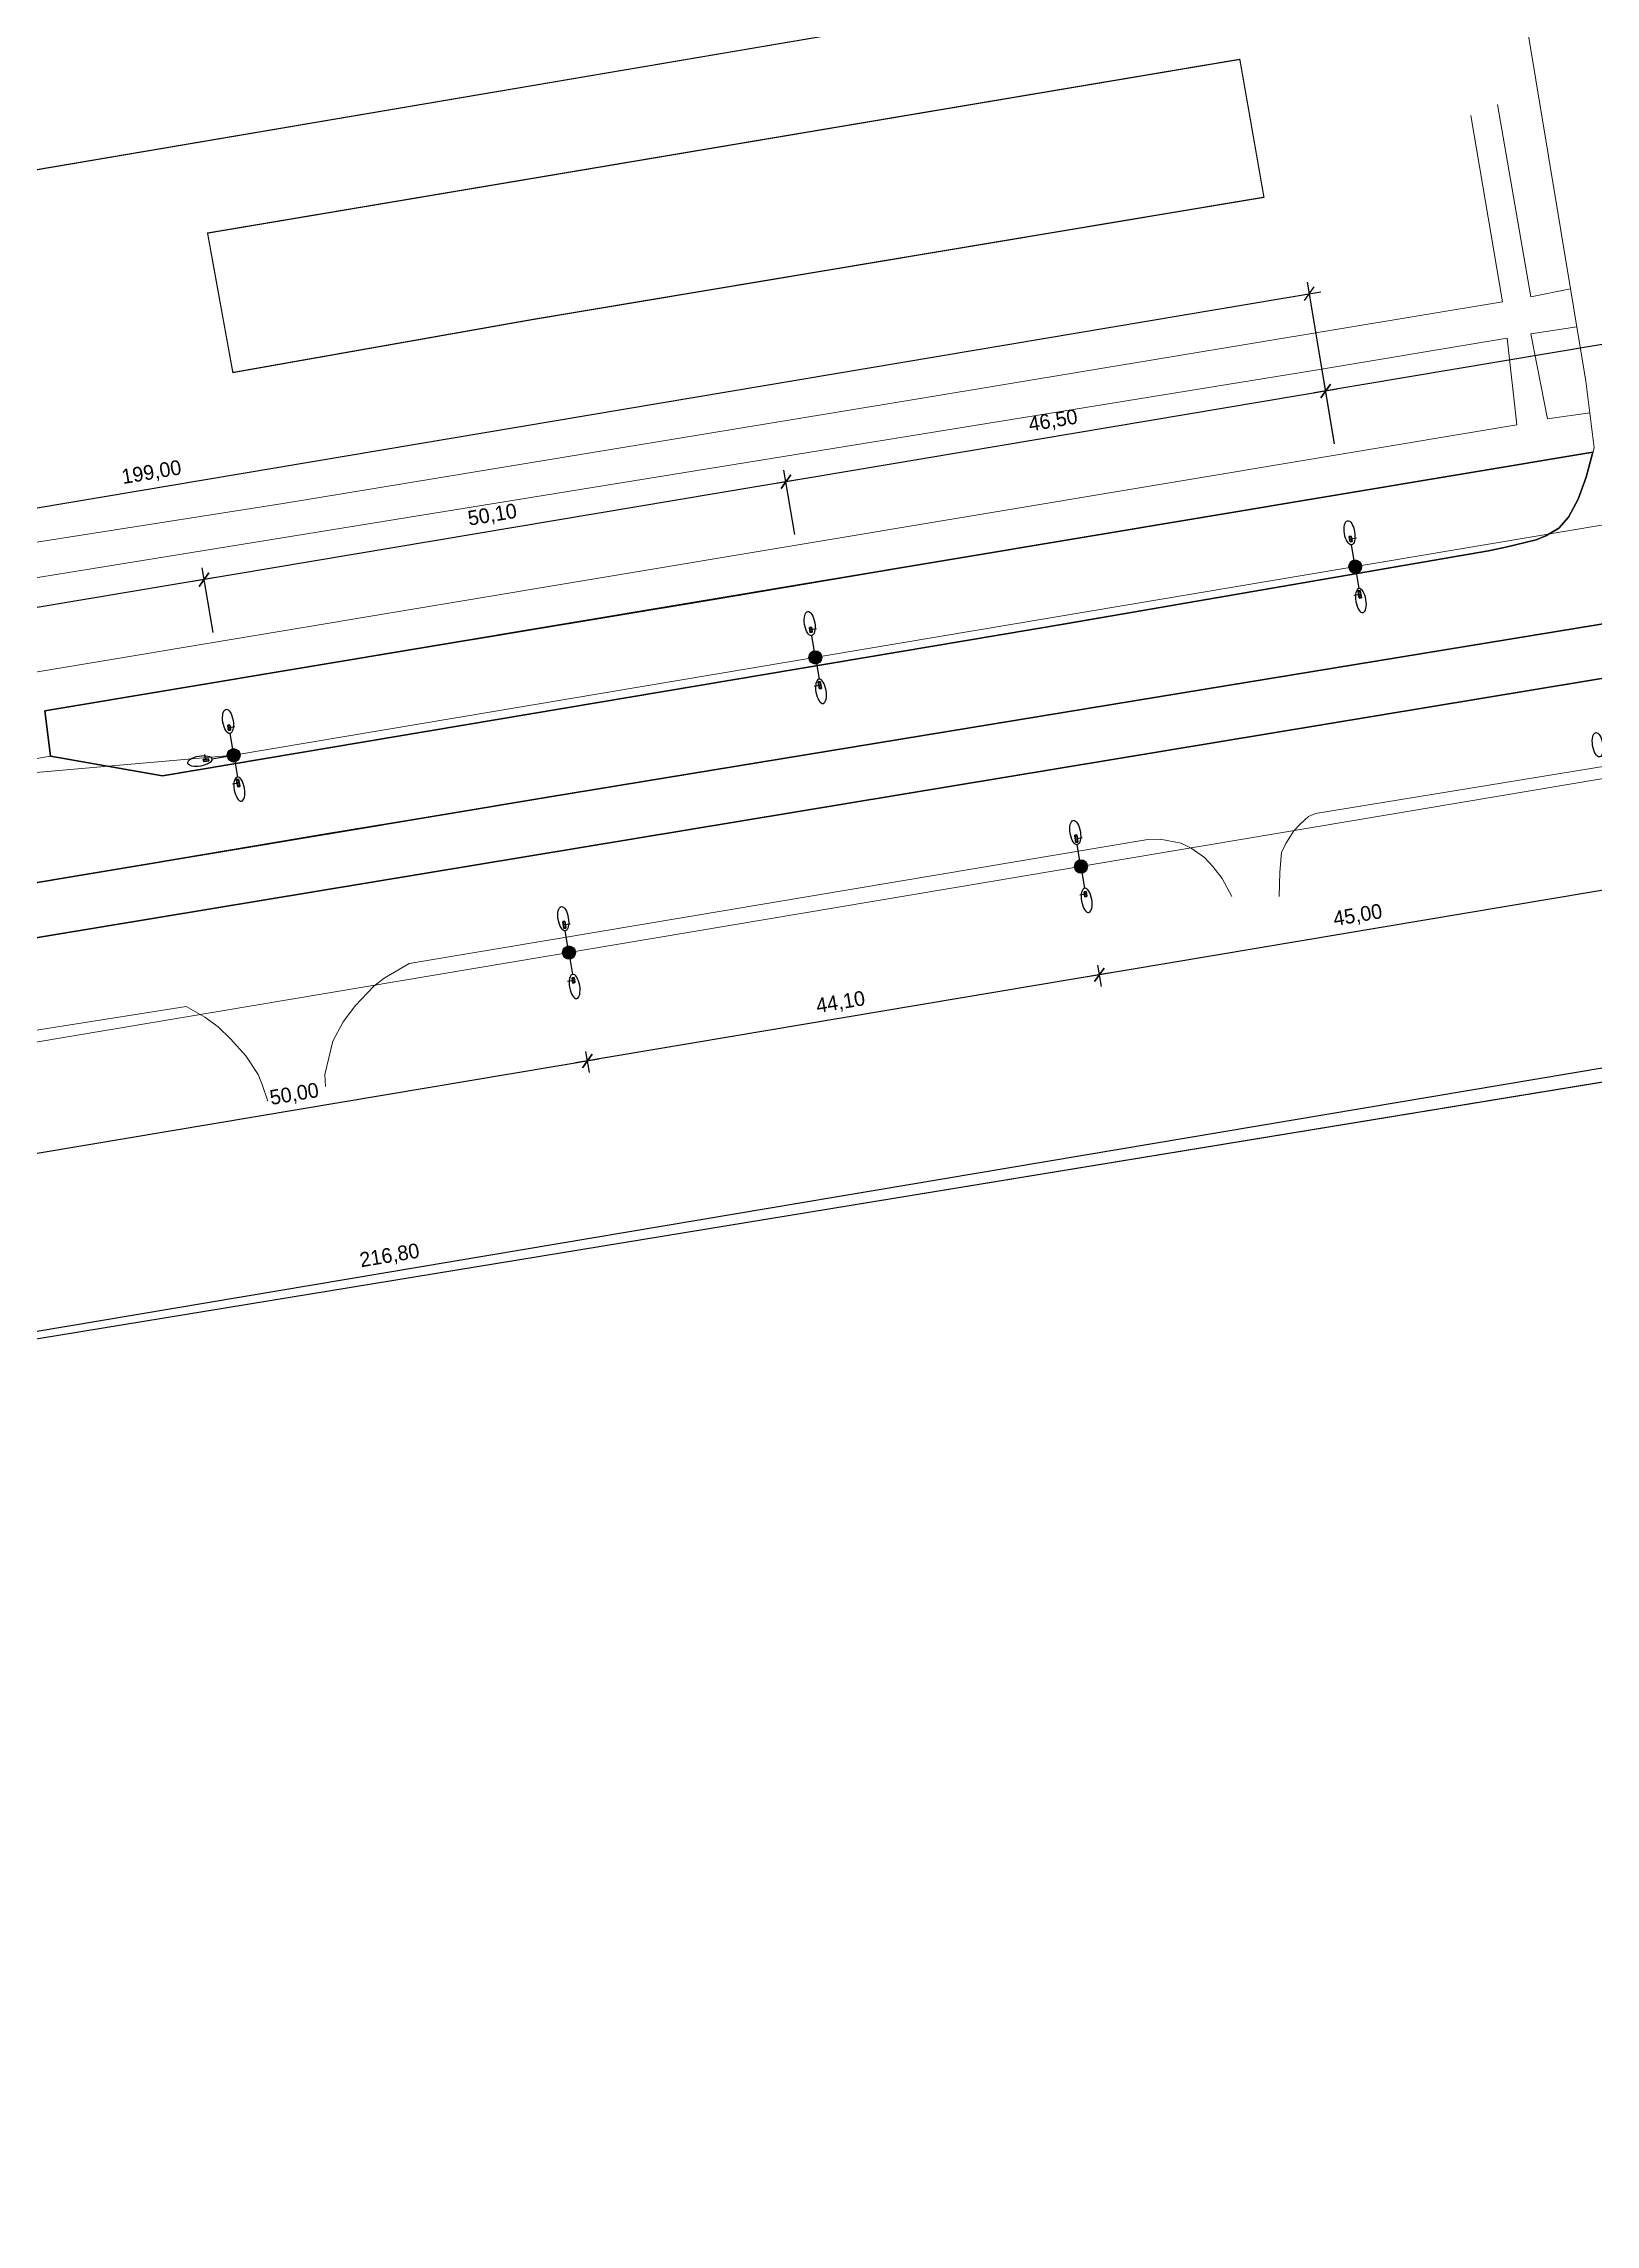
# Model space of a CAD drawing. Extents: x -105 to 2796, y -10 to 1087.
# Drawn here: x 2019.1 to 2150.9, y 228.3 to 413.4 of the extents above; entities that cross this region are included whole.
import ezdxf

# ---------------------------------------------------------------- set-up
doc = ezdxf.new("R2010")
doc.units = 0
doc.header["$MEASUREMENT"] = 0
for name, color, linetype in [('_МЕЖЕВОЙ_П-ЗУ_НОВЫЕ', 7, 'Continuous'), ('DLXLUM02', 1, 'Continuous'), ('DLXLUM04', 5, 'Continuous'), ('DLXLUMEX', 2, 'Continuous'), ('DLXSCENE', 7, 'Continuous'), ('Размeh', 7, 'Continuous')]:
    doc.layers.add(name, color=color, linetype=linetype)
doc.layers.add('ОСВЕЩЕНИЕ', color=7, linetype='Continuous', lineweight=15)
doc.layers.add('ситуация', color=7, linetype='Continuous', lineweight=15)
doc.dimstyles.new('Благоуст', dxfattribs={"dimtxt": 1.25, "dimasz": 1, "dimexe": 1, "dimexo": 0.4085, "dimgap": 0.55, "dimtad": 1, "dimzin": 0, "dimtxsty": 'Standard', "dimblk": 'OBLIQUE', "dimcen": 0.6975, "dimdle": 1, "dimclrt": 256, "dimazin": 0, "dimtfac": 1, "dimtofl": 0, "dimtmove": 1, "dimatfit": 3, "dimldrblk": 'OBLIQUE', "dimfxl": 1, "dimtolj": 1, "dimtzin": 0, "dimarcsym": 0})

# ---------------------------------------------------------------- blocks, each defined once
blk = doc.blocks.new('*U115')
for p, q in [((0.05, 0.25), (-0.12, 0.22)), ((-0.12, 0.22), (0.05, 0.25)), ((0.05, 0.22), (-0.12, 0.19)), ((-0.12, 0.22), (-0.06, -0.19)), ((-0.12, 0.19), (-0.12, 0.22)), ((-0.12, 0.22), (-0.12, 0.19)), ((-0.12, 0.19), (0.05, 0.22)), ((-0.06, -0.19), (-0.12, 0.22)), ((-0.12, 0.19), (-0.05, -0.22)), ((-0.05, -0.22), (-0.12, 0.19)), ((0.05, 0.22), (0.05, 0.25)), ((0.05, 0.25), (0.05, 0.22)), ((0.11, -0.16), (0.05, 0.25)), ((0.05, 0.25), (0.11, -0.16)), ((0.12, -0.19), (0.05, 0.22)), ((0.05, 0.22), (0.12, -0.19)), ((-0.06, -0.19), (0.11, -0.16)), ((0.11, -0.16), (-0.06, -0.19)), ((-0.06, -0.19), (-0.05, -0.22)), ((-0.05, -0.22), (-0.06, -0.19)), ((-0.05, -0.22), (0.12, -0.19)), ((0.12, -0.19), (-0.05, -0.22)), ((0.12, -0.19), (0.11, -0.16)), ((0.11, -0.16), (0.12, -0.19))]:
    blk.add_line(p, q)
at = {"color": 1}
blk.add_line((0, 0.03), (0.49, 0.11), dxfattribs=at)
at = {"layer": 'DLXLUMEX', "color": 7}
blk.add_text('4', height=0.1, dxfattribs=at).set_placement((0, 0))
blk = doc.blocks.new('*U116')
for p, q in [((0.04, 0.3), (-0.13, 0.27)), ((-0.13, 0.27), (0.04, 0.3)), ((-0.13, 0.27), (-0.04, -0.3)), ((-0.04, -0.3), (-0.13, 0.27)), ((-0.13, 0.27), (-0.13, 0.23)), ((-0.13, 0.23), (-0.13, 0.27)), ((0.04, 0.26), (-0.13, 0.23)), ((-0.13, 0.23), (0.04, 0.26)), ((-0.13, 0.23), (-0.03, -0.34)), ((-0.03, -0.34), (-0.13, 0.23)), ((0.13, -0.27), (0.04, 0.3)), ((0.04, 0.26), (0.04, 0.3)), ((0.04, 0.3), (0.13, -0.27)), ((0.04, 0.3), (0.04, 0.26)), ((0.14, -0.31), (0.04, 0.26)), ((0.04, 0.26), (0.14, -0.31)), ((-0.04, -0.3), (0.13, -0.27)), ((0.13, -0.27), (-0.04, -0.3)), ((-0.04, -0.3), (-0.03, -0.34)), ((-0.03, -0.34), (-0.04, -0.3)), ((-0.03, -0.34), (0.14, -0.31)), ((0.14, -0.31), (-0.03, -0.34)), ((0.13, -0.27), (0.14, -0.31)), ((0.14, -0.31), (0.13, -0.27))]:
    blk.add_line(p, q)
at = {"color": 1}
blk.add_line((0.01, -0.04), (-0.49, -0.12), dxfattribs=at)
at = {"layer": 'DLXLUMEX', "color": 7}
blk.add_text('2', height=0.1, dxfattribs=at).set_placement((0, 0))
blk = doc.blocks.new('*U117')
for p, q in [((0.16, 0.11), (-0.25, 0.04)), ((-0.25, 0.04), (0.16, 0.11)), ((-0.22, 0.05), (-0.25, 0.04)), ((-0.25, 0.04), (-0.22, 0.05)), ((-0.25, 0.04), (-0.22, -0.12)), ((-0.22, -0.12), (-0.25, 0.04)), ((0.19, 0.12), (-0.22, 0.05)), ((-0.22, 0.05), (0.19, 0.12)), ((-0.22, 0.05), (-0.19, -0.12)), ((-0.19, -0.12), (-0.22, 0.05)), ((0.19, 0.12), (0.16, 0.11)), ((0.16, 0.11), (0.19, 0.12)), ((0.19, -0.05), (0.16, 0.11)), ((0.16, 0.11), (0.19, -0.05)), ((0.22, -0.05), (0.19, 0.12)), ((0.19, 0.12), (0.22, -0.05)), ((-0.22, -0.12), (0.19, -0.05)), ((0.19, -0.05), (-0.22, -0.12)), ((-0.19, -0.12), (-0.22, -0.12)), ((-0.22, -0.12), (-0.19, -0.12)), ((-0.19, -0.12), (0.22, -0.05)), ((0.22, -0.05), (-0.19, -0.12)), ((0.19, -0.05), (0.22, -0.05)), ((0.22, -0.05), (0.19, -0.05))]:
    blk.add_line(p, q)
at = {"color": 1}
blk.add_line((-0.03, -0.01), (-0.11, 0.49), dxfattribs=at)
at = {"layer": 'DLXLUMEX', "color": 7}
blk.add_text('4', height=0.1, dxfattribs=at).set_placement((0, 0))
blk = doc.blocks.new('*U118')
for p, q in [((0.03, 0.34), (-0.13, 0.31)), ((-0.13, 0.31), (0.03, 0.34)), ((-0.13, 0.27), (-0.13, 0.31)), ((-0.13, 0.31), (-0.05, -0.26)), ((-0.13, 0.31), (-0.13, 0.27)), ((-0.05, -0.26), (-0.13, 0.31)), ((0.04, 0.3), (-0.13, 0.27)), ((-0.13, 0.27), (0.04, 0.3)), ((-0.13, 0.27), (-0.04, -0.3)), ((-0.04, -0.3), (-0.13, 0.27)), ((0.04, 0.3), (0.03, 0.34)), ((0.03, 0.34), (0.04, 0.3)), ((0.12, -0.23), (0.03, 0.34)), ((0.03, 0.34), (0.12, -0.23)), ((0.13, -0.27), (0.04, 0.3)), ((0.04, 0.3), (0.13, -0.27)), ((-0.05, -0.26), (0.12, -0.23)), ((0.12, -0.23), (-0.05, -0.26)), ((-0.05, -0.26), (-0.04, -0.3)), ((-0.04, -0.3), (-0.05, -0.26)), ((-0.04, -0.3), (0.13, -0.27)), ((0.13, -0.27), (-0.04, -0.3)), ((0.13, -0.27), (0.12, -0.23)), ((0.12, -0.23), (0.13, -0.27))]:
    blk.add_line(p, q)
at = {"color": 1}
blk.add_line((-0.01, 0.04), (0.49, 0.12), dxfattribs=at)
at = {"layer": 'DLXLUMEX', "color": 7}
blk.add_text('2', height=0.1, dxfattribs=at).set_placement((0, 0))
blk = doc.blocks.new('*U119')
for p, q in [((0.05, 0.22), (-0.12, 0.19)), ((-0.12, 0.19), (0.05, 0.22)), ((-0.12, 0.19), (-0.05, -0.22)), ((-0.05, -0.22), (-0.12, 0.19)), ((-0.12, 0.19), (-0.11, 0.16)), ((-0.11, 0.16), (-0.12, 0.19)), ((0.05, 0.19), (-0.11, 0.16)), ((-0.11, 0.16), (0.05, 0.19)), ((-0.11, 0.16), (-0.04, -0.25)), ((-0.04, -0.25), (-0.11, 0.16)), ((0.12, -0.19), (0.05, 0.22)), ((0.05, 0.19), (0.05, 0.22)), ((0.05, 0.22), (0.12, -0.19)), ((0.05, 0.22), (0.05, 0.19)), ((0.12, -0.22), (0.05, 0.19)), ((0.05, 0.19), (0.12, -0.22)), ((-0.05, -0.22), (0.12, -0.19)), ((0.12, -0.19), (-0.05, -0.22)), ((-0.05, -0.22), (-0.04, -0.25)), ((-0.04, -0.25), (-0.05, -0.22)), ((-0.04, -0.25), (0.12, -0.22)), ((0.12, -0.22), (-0.04, -0.25)), ((0.12, -0.19), (0.12, -0.22)), ((0.12, -0.22), (0.12, -0.19))]:
    blk.add_line(p, q)
at = {"color": 1}
blk.add_line((0, -0.03), (-0.49, -0.11), dxfattribs=at)
at = {"layer": 'DLXLUMEX', "color": 7}
blk.add_text('4', height=0.1, dxfattribs=at).set_placement((0, 0))
blk = doc.blocks.new('*U122')
for p, q in [((0.05, 0.25), (-0.12, 0.22)), ((-0.12, 0.22), (0.05, 0.25)), ((0.05, 0.22), (-0.12, 0.19)), ((-0.12, 0.19), (-0.12, 0.22)), ((-0.12, 0.22), (-0.06, -0.19)), ((-0.12, 0.22), (-0.12, 0.19)), ((-0.12, 0.19), (0.05, 0.22)), ((-0.06, -0.19), (-0.12, 0.22)), ((-0.12, 0.19), (-0.05, -0.22)), ((-0.05, -0.22), (-0.12, 0.19)), ((0.05, 0.22), (0.05, 0.25)), ((0.11, -0.16), (0.05, 0.25)), ((0.05, 0.25), (0.05, 0.22)), ((0.05, 0.25), (0.11, -0.16)), ((0.12, -0.19), (0.05, 0.22)), ((0.05, 0.22), (0.12, -0.19)), ((-0.06, -0.19), (0.11, -0.16)), ((0.11, -0.16), (-0.06, -0.19)), ((-0.06, -0.19), (-0.05, -0.22)), ((-0.05, -0.22), (-0.06, -0.19)), ((-0.05, -0.22), (0.12, -0.19)), ((0.12, -0.19), (-0.05, -0.22)), ((0.12, -0.19), (0.11, -0.16)), ((0.11, -0.16), (0.12, -0.19))]:
    blk.add_line(p, q)
at = {"color": 1}
blk.add_line((0, 0.03), (0.49, 0.11), dxfattribs=at)
at = {"layer": 'DLXLUMEX', "color": 7}
blk.add_text('4', height=0.1, dxfattribs=at).set_placement((0, 0))
blk = doc.blocks.new('*U124')
for p, q in [((0.04, 0.3), (-0.13, 0.27)), ((-0.13, 0.27), (0.04, 0.3)), ((-0.13, 0.27), (-0.04, -0.3)), ((-0.04, -0.3), (-0.13, 0.27)), ((-0.13, 0.27), (-0.13, 0.23)), ((-0.13, 0.23), (-0.13, 0.27)), ((0.04, 0.26), (-0.13, 0.23)), ((-0.13, 0.23), (0.04, 0.26)), ((-0.13, 0.23), (-0.03, -0.34)), ((-0.03, -0.34), (-0.13, 0.23)), ((0.13, -0.27), (0.04, 0.3)), ((0.04, 0.26), (0.04, 0.3)), ((0.04, 0.3), (0.13, -0.27)), ((0.04, 0.3), (0.04, 0.26)), ((0.14, -0.31), (0.04, 0.26)), ((0.04, 0.26), (0.14, -0.31)), ((-0.04, -0.3), (0.13, -0.27)), ((0.13, -0.27), (-0.04, -0.3)), ((-0.04, -0.3), (-0.03, -0.34)), ((-0.03, -0.34), (-0.04, -0.3)), ((-0.03, -0.34), (0.14, -0.31)), ((0.14, -0.31), (-0.03, -0.34)), ((0.13, -0.27), (0.14, -0.31)), ((0.14, -0.31), (0.13, -0.27))]:
    blk.add_line(p, q)
at = {"color": 1}
blk.add_line((0.01, -0.04), (-0.49, -0.12), dxfattribs=at)
at = {"layer": 'DLXLUMEX', "color": 7}
blk.add_text('2', height=0.1, dxfattribs=at).set_placement((0, 0))
blk = doc.blocks.new('*U125')
for p, q in [((0.03, 0.34), (-0.13, 0.31)), ((-0.13, 0.31), (0.03, 0.34)), ((-0.13, 0.27), (-0.13, 0.31)), ((-0.13, 0.31), (-0.05, -0.26)), ((-0.13, 0.31), (-0.13, 0.27)), ((-0.05, -0.26), (-0.13, 0.31)), ((0.04, 0.3), (-0.13, 0.27)), ((-0.13, 0.27), (0.04, 0.3)), ((-0.13, 0.27), (-0.04, -0.3)), ((-0.04, -0.3), (-0.13, 0.27)), ((0.04, 0.3), (0.03, 0.34)), ((0.03, 0.34), (0.04, 0.3)), ((0.12, -0.23), (0.03, 0.34)), ((0.03, 0.34), (0.12, -0.23)), ((0.13, -0.27), (0.04, 0.3)), ((0.04, 0.3), (0.13, -0.27)), ((-0.05, -0.26), (0.12, -0.23)), ((0.12, -0.23), (-0.05, -0.26)), ((-0.05, -0.26), (-0.04, -0.3)), ((-0.04, -0.3), (-0.05, -0.26)), ((-0.04, -0.3), (0.13, -0.27)), ((0.13, -0.27), (-0.04, -0.3)), ((0.13, -0.27), (0.12, -0.23)), ((0.12, -0.23), (0.13, -0.27))]:
    blk.add_line(p, q)
at = {"color": 1}
blk.add_line((-0.01, 0.04), (0.49, 0.12), dxfattribs=at)
at = {"layer": 'DLXLUMEX', "color": 7}
blk.add_text('2', height=0.1, dxfattribs=at).set_placement((0, 0))
blk = doc.blocks.new('*U126')
for p, q in [((0.05, 0.22), (-0.12, 0.19)), ((-0.12, 0.19), (0.05, 0.22)), ((-0.12, 0.19), (-0.05, -0.22)), ((-0.05, -0.22), (-0.12, 0.19)), ((-0.12, 0.19), (-0.11, 0.16)), ((-0.11, 0.16), (-0.12, 0.19)), ((0.05, 0.19), (-0.11, 0.16)), ((-0.11, 0.16), (0.05, 0.19)), ((-0.11, 0.16), (-0.04, -0.25)), ((-0.04, -0.25), (-0.11, 0.16)), ((0.12, -0.19), (0.05, 0.22)), ((0.05, 0.19), (0.05, 0.22)), ((0.05, 0.22), (0.12, -0.19)), ((0.05, 0.22), (0.05, 0.19)), ((0.12, -0.22), (0.05, 0.19)), ((0.05, 0.19), (0.12, -0.22)), ((-0.05, -0.22), (0.12, -0.19)), ((0.12, -0.19), (-0.05, -0.22)), ((-0.05, -0.22), (-0.04, -0.25)), ((-0.04, -0.25), (-0.05, -0.22)), ((-0.04, -0.25), (0.12, -0.22)), ((0.12, -0.22), (-0.04, -0.25)), ((0.12, -0.19), (0.12, -0.22)), ((0.12, -0.22), (0.12, -0.19))]:
    blk.add_line(p, q)
at = {"color": 1}
blk.add_line((0, -0.03), (-0.49, -0.11), dxfattribs=at)
at = {"layer": 'DLXLUMEX', "color": 7}
blk.add_text('4', height=0.1, dxfattribs=at).set_placement((0, 0))
blk = doc.blocks.new('*U129')
for p, q in [((0.05, 0.25), (-0.12, 0.22)), ((-0.12, 0.22), (0.05, 0.25)), ((0.05, 0.22), (-0.12, 0.19)), ((-0.12, 0.19), (-0.12, 0.22)), ((-0.12, 0.22), (-0.06, -0.19)), ((-0.12, 0.22), (-0.12, 0.19)), ((-0.12, 0.19), (0.05, 0.22)), ((-0.06, -0.19), (-0.12, 0.22)), ((-0.12, 0.19), (-0.05, -0.22)), ((-0.05, -0.22), (-0.12, 0.19)), ((0.05, 0.22), (0.05, 0.25)), ((0.11, -0.16), (0.05, 0.25)), ((0.05, 0.25), (0.05, 0.22)), ((0.05, 0.25), (0.11, -0.16)), ((0.12, -0.19), (0.05, 0.22)), ((0.05, 0.22), (0.12, -0.19)), ((-0.06, -0.19), (0.11, -0.16)), ((0.11, -0.16), (-0.06, -0.19)), ((-0.06, -0.19), (-0.05, -0.22)), ((-0.05, -0.22), (-0.06, -0.19)), ((-0.05, -0.22), (0.12, -0.19)), ((0.12, -0.19), (-0.05, -0.22)), ((0.12, -0.19), (0.11, -0.16)), ((0.11, -0.16), (0.12, -0.19))]:
    blk.add_line(p, q)
at = {"color": 1}
blk.add_line((0, 0.03), (0.49, 0.11), dxfattribs=at)
at = {"layer": 'DLXLUMEX', "color": 7}
blk.add_text('4', height=0.1, dxfattribs=at).set_placement((0, 0))
blk = doc.blocks.new('*U130')
for p, q in [((0.04, 0.3), (-0.13, 0.27)), ((-0.13, 0.27), (0.04, 0.3)), ((-0.13, 0.27), (-0.04, -0.3)), ((-0.04, -0.3), (-0.13, 0.27)), ((-0.13, 0.27), (-0.13, 0.23)), ((-0.13, 0.23), (-0.13, 0.27)), ((0.04, 0.26), (-0.13, 0.23)), ((-0.13, 0.23), (0.04, 0.26)), ((-0.13, 0.23), (-0.03, -0.34)), ((-0.03, -0.34), (-0.13, 0.23)), ((0.13, -0.27), (0.04, 0.3)), ((0.04, 0.26), (0.04, 0.3)), ((0.04, 0.3), (0.13, -0.27)), ((0.04, 0.3), (0.04, 0.26)), ((0.14, -0.31), (0.04, 0.26)), ((0.04, 0.26), (0.14, -0.31)), ((-0.04, -0.3), (0.13, -0.27)), ((0.13, -0.27), (-0.04, -0.3)), ((-0.04, -0.3), (-0.03, -0.34)), ((-0.03, -0.34), (-0.04, -0.3)), ((-0.03, -0.34), (0.14, -0.31)), ((0.14, -0.31), (-0.03, -0.34)), ((0.13, -0.27), (0.14, -0.31)), ((0.14, -0.31), (0.13, -0.27))]:
    blk.add_line(p, q)
at = {"color": 1}
blk.add_line((0.01, -0.04), (-0.49, -0.12), dxfattribs=at)
at = {"layer": 'DLXLUMEX', "color": 7}
blk.add_text('2', height=0.1, dxfattribs=at).set_placement((0, 0))
blk = doc.blocks.new('*U206')
for p, q in [((2638.31, 507.94), (1021.03, 233.4)), ((1019.19, 139.56), (2600.58, 398.96)), ((2019.21, 356.79), (2150.71, 378.75)), ((2150.71, 378.75), (2019.21, 356.79)), ((2150.71, 378.75), (2150.15, 376.64)), ((2150.15, 376.64), (2150.71, 378.75)), ((2150.15, 376.64), (2149.45, 374.78)), ((2149.45, 374.78), (2150.15, 376.64)), ((2149.45, 374.78), (2148.65, 373.23)), ((2148.65, 373.23), (2149.45, 374.78)), ((2147.83, 372.31), (2146.72, 371.66)), ((2146.72, 371.66), (2147.83, 372.31)), ((2148.65, 373.23), (2147.83, 372.31)), ((2147.83, 372.31), (2148.65, 373.23)), ((2141.84, 370.37), (2105.9, 364.19)), ((2105.9, 364.19), (2141.84, 370.37)), ((2143.32, 370.7), (2141.84, 370.37)), ((2141.84, 370.37), (2143.32, 370.7)), ((2145.88, 371.32), (2143.32, 370.7)), ((2143.32, 370.7), (2145.88, 371.32)), ((2146.72, 371.66), (2145.88, 371.32)), ((2145.88, 371.32), (2146.72, 371.66)), ((2194.46, 366.67), (1978.26, 330.87)), ((1978.26, 330.87), (2194.46, 366.67)), ((2115.7, 358.3), (2161.66, 365.84)), ((2161.66, 365.84), (2115.7, 358.3)), ((2105.9, 364.19), (2029.22, 351.29)), ((2029.22, 351.29), (2105.9, 364.19)), ((2061.95, 349.47), (2115.7, 358.3)), ((2115.7, 358.3), (2061.95, 349.47)), ((2019.71, 352.96), (2019.21, 356.79)), ((2019.21, 356.79), (2019.71, 352.96)), ((2029.22, 351.29), (2019.71, 352.96)), ((2019.71, 352.96), (2029.22, 351.29)), ((2005.94, 340.1), (2061.95, 349.47)), ((2061.95, 349.47), (2005.94, 340.1))]:
    blk.add_line(p, q)
blk = doc.blocks.new('_Oblique')
at = {"layer": 'Размeh', "color": 0, "lineweight": -2}
blk.add_line((-0.5, -0.5), (0.5, 0.5), dxfattribs=at)
blk = doc.blocks.new('*D586')
at = {"layer": 'Defpoints', "color": 0, "ltscale": 100, "transparency": 16777216}
for p in [(2033.57, 363.05), (1983.15, 359.6), (1983.97, 354.71)]:
    blk.add_point(p, dxfattribs=at)
at = {"layer": 'ситуация', "color": 0, "lineweight": -2, "ltscale": 100, "transparency": 16777216}
for p, q in [((2033.51, 363.45), (2032.58, 368.93)), ((2033.74, 368.11), (1982.16, 359.44)), ((1983.9, 355.11), (1982.98, 360.59))]:
    blk.add_line(p, q, dxfattribs=at)
for p, rotation in [((2032.75, 367.94), 9.54158226300117), ((1983.15, 359.6), 189.5415822630012)]:
    blk.add_blockref('_Oblique', p, dxfattribs=dict(at, rotation=rotation))
at = {"layer": 'ситуация', "ltscale": 100, "transparency": 16777216, "insert": (2007.74, 365.03), "char_height": 1.25, "attachment_point": 5, "rotation": 9.5416}
blk.add_mtext('\\A1;50,30', dxfattribs=at)
blk = doc.blocks.new('*D524')
at = {"layer": 'Defpoints', "color": 0, "ltscale": 100, "transparency": 16777216}
for p in [(2082.98, 371.35), (2032.75, 367.94), (2033.57, 363.05)]:
    blk.add_point(p, dxfattribs=at)
at = {"layer": 'ситуация', "color": 0, "lineweight": -2, "ltscale": 100, "transparency": 16777216}
for p, q in [((2083.14, 376.41), (2031.76, 367.78)), ((2082.91, 371.76), (2081.99, 377.23)), ((2033.51, 363.45), (2032.58, 368.93))]:
    blk.add_line(p, q, dxfattribs=at)
for p, rotation in [((2082.16, 376.25), 9.541582263005486), ((2032.75, 367.94), 189.5415822630056)]:
    blk.add_blockref('_Oblique', p, dxfattribs=dict(at, rotation=rotation))
at = {"layer": 'ситуация', "ltscale": 100, "transparency": 16777216, "insert": (2057.24, 373.36), "char_height": 1.25, "attachment_point": 5, "rotation": 9.5416}
blk.add_mtext('\\A1;50,10', dxfattribs=at)
blk = doc.blocks.new('*D525')
at = {"layer": 'Defpoints', "color": 0, "ltscale": 100, "transparency": 16777216}
for p in [(2128.84, 379.06), (2082.16, 376.25), (2082.98, 371.35)]:
    blk.add_point(p, dxfattribs=at)
at = {"layer": 'ситуация', "color": 0, "lineweight": -2, "ltscale": 100, "transparency": 16777216}
for p, q in [((2129, 384.12), (2081.17, 376.08)), ((2128.77, 379.46), (2127.85, 384.94)), ((2082.91, 371.76), (2081.99, 377.23))]:
    blk.add_line(p, q, dxfattribs=at)
for p, rotation in [((2128.01, 383.95), 9.541582263004766), ((2082.16, 376.25), 189.5415822630048)]:
    blk.add_blockref('_Oblique', p, dxfattribs=dict(at, rotation=rotation))
at = {"layer": 'ситуация', "ltscale": 100, "transparency": 16777216, "insert": (2104.87, 381.36), "char_height": 1.25, "attachment_point": 5, "rotation": 9.5416}
blk.add_mtext('\\A1;46,50', dxfattribs=at)
blk = doc.blocks.new('*D526')
at = {"layer": 'Defpoints', "color": 0, "ltscale": 100, "transparency": 16777216}
for p in [(2126.63, 392.21), (2128.84, 379.06), (1932.59, 346.07)]:
    blk.add_point(p, dxfattribs=at)
at = {"layer": 'ситуация', "color": 0, "lineweight": -2, "ltscale": 100, "transparency": 16777216}
for p, q in [((2128.77, 379.46), (2126.46, 393.19)), ((1929.39, 359.05), (2127.61, 392.37)), ((1932.52, 346.48), (1930.21, 360.21))]:
    blk.add_line(p, q, dxfattribs=at)
for p, rotation in [((2126.63, 392.21), 9.541582263004189), ((1930.38, 359.22), 189.5415822630042)]:
    blk.add_blockref('_Oblique', p, dxfattribs=dict(at, rotation=rotation))
at = {"layer": 'ситуация', "ltscale": 100, "transparency": 16777216, "insert": (2028.29, 376.97), "char_height": 1.25, "attachment_point": 5, "rotation": 9.5416}
blk.add_mtext('\\A1;199,00', dxfattribs=at)
blk = doc.blocks.new('*D528')
at = {"layer": 'Defpoints', "color": 0, "ltscale": 100, "transparency": 16777216}
for p in [(2065.08, 328.28), (2015.78, 320), (2015.98, 318.78)]:
    blk.add_point(p, dxfattribs=at)
at = {"layer": 'ситуация', "color": 0, "lineweight": -2, "ltscale": 100, "transparency": 16777216}
for p, q in [((2065.15, 327.88), (2065.45, 326.08)), ((2066.27, 327.23), (2014.99, 318.61)), ((2015.84, 319.59), (2016.15, 317.79))]:
    blk.add_line(p, q, dxfattribs=at)
for p, rotation in [((2065.29, 327.07), 9.541582263006605), ((2015.98, 318.78), 189.5415822630067)]:
    blk.add_blockref('_Oblique', p, dxfattribs=dict(at, rotation=rotation))
at = {"layer": 'ситуация', "ltscale": 100, "transparency": 16777216, "insert": (2040.42, 324.18), "char_height": 1.25, "attachment_point": 5, "rotation": 9.5416}
blk.add_mtext('\\A1;50,00', dxfattribs=at)
blk = doc.blocks.new('*D529')
at = {"layer": 'Defpoints', "color": 0, "ltscale": 100, "transparency": 16777216}
for p in [(2108.57, 335.6), (2065.08, 328.28), (2065.29, 327.07)]:
    blk.add_point(p, dxfattribs=at)
at = {"layer": 'ситуация', "color": 0, "lineweight": -2, "ltscale": 100, "transparency": 16777216}
for p, q in [((2108.64, 335.19), (2108.94, 333.39)), ((2109.76, 334.54), (2064.3, 326.9)), ((2065.15, 327.88), (2065.45, 326.08))]:
    blk.add_line(p, q, dxfattribs=at)
for p, rotation in [((2108.78, 334.38), 9.541582263003967), ((2065.29, 327.07), 189.541582263004)]:
    blk.add_blockref('_Oblique', p, dxfattribs=dict(at, rotation=rotation))
at = {"layer": 'ситуация', "ltscale": 100, "transparency": 16777216, "insert": (2086.82, 331.98), "char_height": 1.25, "attachment_point": 5, "rotation": 9.5416}
blk.add_mtext('\\A1;44,10', dxfattribs=at)
blk = doc.blocks.new('*D530')
at = {"layer": 'Defpoints', "color": 0, "ltscale": 100, "transparency": 16777216}
for p in [(2152.95, 343.05), (2108.57, 335.6), (2108.78, 334.38)]:
    blk.add_point(p, dxfattribs=at)
at = {"layer": 'ситуация', "color": 0, "lineweight": -2, "ltscale": 100, "transparency": 16777216}
for p, q in [((2153.02, 342.65), (2153.32, 340.85)), ((2154.14, 342), (2107.79, 334.21)), ((2108.64, 335.19), (2108.94, 333.39))]:
    blk.add_line(p, q, dxfattribs=at)
for p, rotation in [((2153.16, 341.84), 9.541582262994055), ((2108.78, 334.38), 189.541582262994)]:
    blk.add_blockref('_Oblique', p, dxfattribs=dict(at, rotation=rotation))
at = {"layer": 'ситуация', "ltscale": 100, "transparency": 16777216, "insert": (2130.75, 339.37), "char_height": 1.25, "attachment_point": 5, "rotation": 9.5416}
blk.add_mtext('\\A1;45,00', dxfattribs=at)
blk = doc.blocks.new('*D531')
at = {"layer": 'Defpoints', "color": 0, "ltscale": 100, "transparency": 16777216}
for p in [(2182.29, 388.04), (2128.01, 383.95), (2128.84, 379.06)]:
    blk.add_point(p, dxfattribs=at)
at = {"layer": 'ситуация', "color": 0, "lineweight": -2, "ltscale": 100, "transparency": 16777216}
for p, q in [((2182.45, 393.1), (2127.03, 383.79)), ((2182.22, 388.45), (2181.3, 393.92)), ((2128.77, 379.46), (2127.85, 384.94))]:
    blk.add_line(p, q, dxfattribs=at)
for p, rotation in [((2181.46, 392.94), 9.541582262996451), ((2128.01, 383.95), 189.5415822629964)]:
    blk.add_blockref('_Oblique', p, dxfattribs=dict(at, rotation=rotation))
at = {"layer": 'ситуация', "ltscale": 100, "transparency": 16777216, "insert": (2154.53, 389.71), "char_height": 1.25, "attachment_point": 5, "rotation": 9.5416}
blk.add_mtext('\\A1;54,20', dxfattribs=at)
blk = doc.blocks.new('*D532')
at = {"layer": 'Defpoints', "color": 0, "ltscale": 100, "transparency": 16777216}
for p in [(2152.95, 343.05), (2155.62, 327.18), (1939.15, 307.12)]:
    blk.add_point(p, dxfattribs=at)
at = {"layer": 'ситуация', "color": 0, "lineweight": -2, "ltscale": 100, "transparency": 16777216}
for p, q in [((2153.02, 342.65), (2155.79, 326.19)), ((1940.83, 291.07), (2156.61, 327.34)), ((1939.22, 306.71), (1941.98, 290.25))]:
    blk.add_line(p, q, dxfattribs=at)
for p, rotation in [((2155.62, 327.18), 9.541582263002141), ((1941.82, 291.24), 189.5415822630021)]:
    blk.add_blockref('_Oblique', p, dxfattribs=dict(at, rotation=rotation))
at = {"layer": 'ситуация', "ltscale": 100, "transparency": 16777216, "insert": (2048.51, 310.47), "char_height": 1.25, "attachment_point": 5, "rotation": 9.5416}
blk.add_mtext('\\A1;216,80', dxfattribs=at)

msp = doc.modelspace()

# ---------------------------------------------------------------- hatches: boundary and pattern name
at = {"layer": 'ОСВЕЩЕНИЕ', "linetype": 'Continuous', "lineweight": 18}
h = msp.add_hatch(color=7, dxfattribs=at)
edge = h.paths.add_edge_path()
edge.add_arc((2130.525, 369.037), 0.572, 0, 360)
h = msp.add_hatch(color=7, dxfattribs=at)
edge = h.paths.add_edge_path()
edge.add_arc((2084.668, 361.329), 0.572, 0, 360)
h = msp.add_hatch(color=7, dxfattribs=at)
edge = h.paths.add_edge_path()
edge.add_arc((2035.261, 353.024), 0.572, 0, 360)
h = msp.add_hatch(color=7, dxfattribs=at)
edge = h.paths.add_edge_path()
edge.add_arc((2107.228, 343.582), 0.572, 0, 360)
h = msp.add_hatch(color=7, dxfattribs=at)
edge = h.paths.add_edge_path()
edge.add_arc((2063.738, 336.272), 0.572, 0, 360)

# ---------------------------------------------------------------- linework, layer by layer
at = {"layer": '_МЕЖЕВОЙ_П-ЗУ_НОВЫЕ', "color": 1, "lineweight": 18, "const_width": 0.1}
msp.add_lwpolyline([(2033.04, 397.36), (2120.72, 412.11), (2122.77, 400.4), (2060.7, 390.03), (2035.19, 385.52)], close=True, dxfattribs=at)
at = {"layer": '_МЕЖЕВОЙ_П-ЗУ_НОВЫЕ', "color": 7, "lineweight": 18, "const_width": 0.1}
msp.add_lwpolyline([(2033.04, 397.36), (2120.72, 412.11), (2122.77, 400.4), (2060.7, 390.03), (2035.19, 385.52)], close=True, dxfattribs=at)
at = {"layer": 'ОСВЕЩЕНИЕ', "color": 7, "linetype": 'Continuous', "lineweight": 18}
for centre in [(2130.525, 369.037), (2130.525, 369.037), (2084.668, 361.329), (2084.668, 361.329), (2035.261, 353.024), (2035.261, 353.024), (2107.228, 343.582), (2107.228, 343.582), (2063.738, 336.272), (2063.738, 336.272)]:
    msp.add_circle(centre, 0.572, dxfattribs=at)
at = {"layer": 'ситуация', "color": 6, "ltscale": 100}
for p, q in [((1021.035, 233.402), (2638.307, 507.942)), ((2600.582, 398.961), (1019.188, 139.559))]:
    msp.add_line(p, q, dxfattribs=at)
at = {"layer": 'ситуация', "color": 1}
for p, q in [((2035.261, 353.024), (2623.765, 451.945)), ((319.014, 43.004), (2628.019, 431.121))]:
    msp.add_line(p, q, dxfattribs=at)
at = {"layer": 'ситуация', "color": 0, "lineweight": 25}
for p, q in [((2130.525, 369.037), (2130.213, 370.886)), ((2130.525, 369.037), (2130.835, 367.188)), ((2084.668, 361.329), (2084.356, 363.178)), ((2084.668, 361.329), (2084.978, 359.48)), ((2035.261, 353.024), (2034.95, 354.873)), ((2035.263, 353.016), (2034.951, 354.865)), ((2035.263, 353.016), (2033.414, 352.703)), ((2035.261, 353.024), (2035.571, 351.175)), ((2107.228, 343.582), (2106.917, 345.431)), ((2107.228, 343.582), (2107.538, 341.733)), ((2063.738, 336.272), (2063.427, 338.121)), ((2063.738, 336.272), (2064.048, 334.423))]:
    msp.add_line(p, q, dxfattribs=at)
at = {"layer": 'ситуация', "color": 1, "ltscale": 100}
msp.add_line((1984.991, 348.639), (2035.261, 353.024), dxfattribs=at)
at = {"layer": 'ситуация', "color": 7, "linetype": 'Continuous', "lineweight": 18, "flags": 128}
for points in [[(1952.055, 341.485), (2019.711, 352.956), (2029.222, 351.286), (2092.873, 361.97), (2141.844, 370.374), (2143.671, 370.764), (2145.877, 371.324), (2146.724, 371.658), (2147.835, 372.31), (2148.646, 373.235), (2149.454, 374.783), (2150.148, 376.64), (2150.813, 379.13), (2150.097, 384.795), (2144.81, 416.696)], [(2140.342, 407.344), (2143.045, 391.532), (2093.564, 383.312), (2039.623, 374.441), (1961.495, 362.186), (1938.371, 358.109)], [(2142.614, 408.268), (2145.426, 391.958), (2148.801, 392.614)], [(2149.332, 389.413), (2145.439, 388.816), (2146.867, 381.582), (2150.436, 382.11)], [(2143.426, 388.433), (2144.239, 381.092), (2005.509, 357.915), (2008.546, 363.132), (2015.019, 364.356), (2014.57, 367.462), (2126.976, 385.694), (2143.426, 388.433)], [(2019.212, 356.792), (2075.643, 366.176), (2110.678, 372.077), (2150.713, 378.755)], [(2195.587, 369.461), (2195.655, 368.736), (2195.482, 367.936), (2195.118, 367.318), (2194.463, 366.671), (2193.334, 366.484), (1983.564, 331.756), (1918.876, 320.402), (1904.048, 317.973), (1903.136, 318.046), (1902.272, 318.405), (1901.818, 318.778), (1901.5, 319.255), (1901.382, 319.722), (1901.5, 320.332), (1901.747, 320.85), (1902.024, 321.291), (1902.65, 321.888), (1903.468, 322.236), (1947.53, 329.945), (2005.944, 340.099), (2043, 346.347), (2161.662, 365.837), (2190.423, 370.459)], [(2124.053, 341.036), (2124.113, 343.112), (2124.264, 344.757), (2124.62, 345.522), (2125.303, 346.617), (2125.837, 347.187), (2126.552, 347.83), (2127.157, 348.068), (2160.754, 353.571), (2177.34, 356.351), (2193.005, 359.018), (2193.875, 359.016), (2195.19, 358.446), (2196.647, 357.793), (2199.17, 356.063), (2200.753, 354.679), (2201.7, 353.567), (2202.404, 352.429)], [(2019.711, 352.956), (2019.212, 356.792)], [(2043.063, 324.913), (2042.989, 325.906), (2043.691, 328.759), (2044.567, 330.405), (2045.617, 331.769), (2047.154, 333.43), (2048.036, 334.107), (2049.247, 334.819), (2050.17, 335.339), (2062.682, 337.45), (2112.904, 345.869), (2113.957, 345.913), (2115.726, 345.555), (2116.597, 345.131), (2117.724, 344.332), (2118.438, 343.574), (2119.227, 342.562), (2120.05, 341.023)], [(1900.194, 299.133), (1900.242, 301.013), (1900.809, 303.098), (1901.433, 304.242), (1902.182, 305.262), (1903.402, 306.328), (1904.499, 307.133), (1905.509, 307.665), (1906.307, 307.853), (1946.316, 314.529), (1975.917, 319.788), (1984.144, 324.29), (2008.285, 328.058), (2031.228, 331.7), (2032.806, 330.782), (2033.929, 329.955), (2034.979, 328.951), (2036.285, 327.517), (2037.338, 325.907), (2037.673, 325.082), (2038.153, 323.666)]]:
    msp.add_lwpolyline(points, dxfattribs=at)
at = {"layer": 'ситуация', "color": 0, "lineweight": 25}
for centre, major_axis in [((2130.04, 371.912), (-0.168, 1.028)), ((2084.183, 364.204), (-0.168, 1.028)), ((2034.776, 355.9), (-0.168, 1.028)), ((2151.121, 353.917), (-0.168, 1.028)), ((2032.387, 352.529), (-1.027, -0.168)), ((2106.744, 346.458), (-0.168, 1.028)), ((2063.254, 339.148), (-0.168, 1.028))]:
    msp.add_ellipse(centre, major_axis=major_axis, ratio=0.418921, dxfattribs=at)
at = {"layer": 'ситуация', "color": 0, "lineweight": 25, "extrusion": (0, 0, -1)}
for centre in [(2131.007, 366.161), (2085.15, 358.453), (2035.743, 350.148), (2107.71, 340.706), (2064.22, 333.396)]:
    msp.add_ellipse(centre, major_axis=(0.178, -1.026), ratio=0.418921, dxfattribs=at)

# ---------------------------------------------------------------- block references
at = {"layer": 'DLXLUM02'}
for name, p in [('*U130', (2130.904, 366.703)), ('*U124', (2085.048, 358.995)), ('*U116', (2035.641, 350.69)), ('*U125', (2106.845, 345.916)), ('*U118', (2063.355, 338.606))]:
    msp.add_blockref(name, p, dxfattribs=at)
at = {"layer": 'DLXLUM04'}
for name, p in [('*U129', (2130.141, 371.371)), ('*U122', (2084.284, 363.663)), ('*U115', (2034.877, 355.358)), ('*U117', (2032.932, 352.613)), ('*U126', (2107.608, 341.249)), ('*U119', (2064.118, 333.938))]:
    msp.add_blockref(name, p, dxfattribs=at)
at = {"layer": 'DLXSCENE'}
msp.add_blockref('*U206', (0, 0), dxfattribs=at)

# ---------------------------------------------------------------- dimensions: what is measured, and where the dimension line sits
at = {"layer": 'ситуация', "ltscale": 100}
for p1, p2, distance, picture, middle in [((1932.59, 346.074), (2128.837, 379.061), 13.331, '*D526', (2028.292, 376.975)), ((2182.287, 388.045), (2128.837, 379.061), -4.961, '*D531', (2154.528, 389.706)), ((2128.837, 379.061), (2082.98, 371.353), -4.962, '*D525', (2104.874, 381.362)), ((2082.98, 371.353), (2033.573, 363.048), -4.962, '*D524', (2057.242, 373.355)), ((2033.573, 363.048), (1983.969, 354.71), -4.962, '*D586', (2007.737, 365.034)), ((1939.15, 307.117), (2152.951, 343.054), -16.1, '*D532', (2048.507, 310.47)), ((2152.951, 343.054), (2108.573, 335.595), 1.235, '*D530', (2130.755, 339.368)), ((2108.573, 335.595), (2065.083, 328.285), 1.235, '*D529', (2086.821, 331.983)), ((2065.083, 328.285), (2015.775, 319.997), 1.235, '*D528', (2040.422, 324.184))]:
    dim = msp.add_aligned_dim(p1=p1, p2=p2, distance=distance, dimstyle='Благоуст', dxfattribs=at)
    dim.commit()
    dim.dimension.update_dxf_attribs({"geometry": picture, "text_midpoint": middle})

doc.saveas('drawing.dxf')
